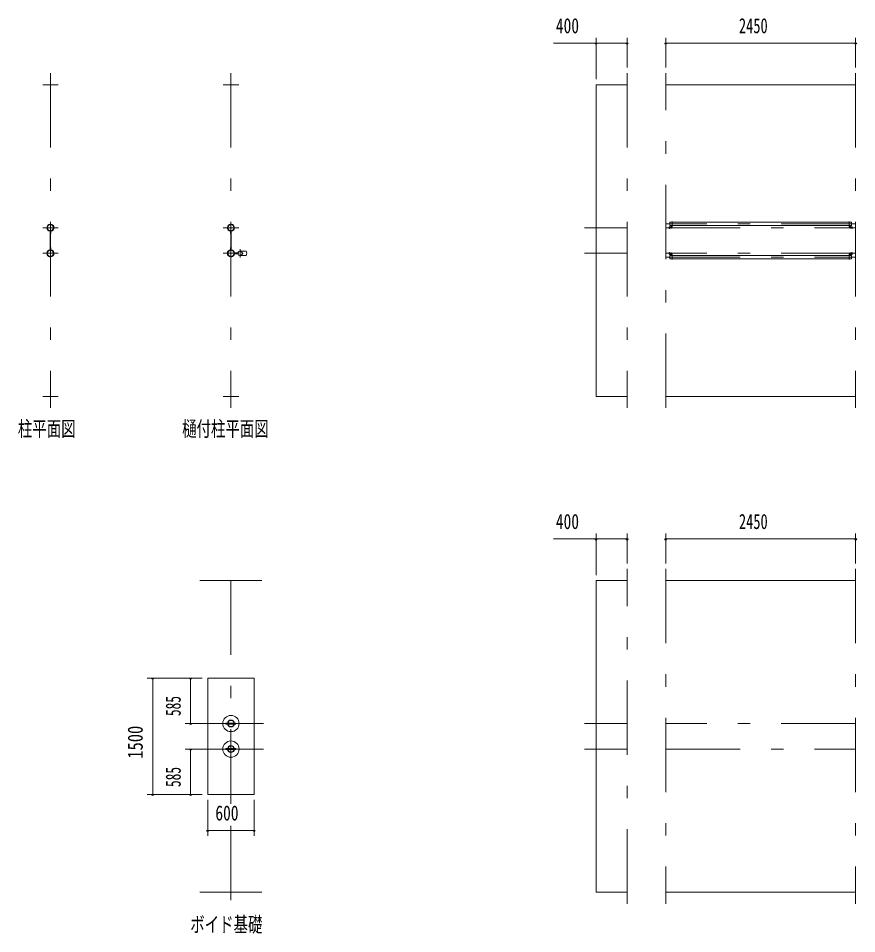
# Model space of a CAD drawing. Units: millimetres, scale not verified. Extents: x -32711 to 32716, y -14700 to 14700.
# Drawn here: x -32711 to -21891, y -11324 to 484 of the extents above; entities that cross this region are included whole.
import ezdxf
from ezdxf.enums import TextEntityAlignment as Align

# ---------------------------------------------------------------- set-up
doc = ezdxf.new("R2010")
doc.units = ezdxf.units.MM
doc.header["$LTSCALE"] = 80
doc.linetypes.add('USER3', pattern=[24, 12, -5, 2, -5])
for name, color, linetype, lineweight in [('0-2_1-07BOLD', 7, 'Continuous', 18), ('0-3_1-27CENTER', 3, 'USER3', 18), ('0-5_1-57DIM', 3, 'Continuous', 18)]:
    doc.layers.add(name, color=color, linetype=linetype, lineweight=lineweight)
doc.styles.add('ＭＳ ゴシック', font='')
doc.styles.get('ＭＳ ゴシック').set_extended_font_data('MS Gothic')

msp = doc.modelspace()

# ---------------------------------------------------------------- linework, layer by layer
at = {"layer": '0-2_1-07BOLD'}
for p, q in [((-32396, -372.46), (-32196, -372.46)), ((-29866.27, -372.46), (-30066.27, -372.46)), ((-25255.08, -372.46), (-24855.08, -372.46)), ((-21905.08, -372.46), (-24355.08, -372.46)), ((-24275.73, -2204.26), (-24305.33, -2204.26)), ((-24305.33, -2207.46), (-24275.73, -2207.46)), ((-24273.73, -2146.96), (-24302.58, -2146.96)), ((-24273.73, -2202.26), (-24273.73, -2136.46)), ((-21989.63, -2146.96), (-24270.53, -2146.96)), ((-24270.53, -2189.65), (-21989.63, -2189.65)), ((-21984.43, -2204.26), (-21954.83, -2204.26)), ((-21954.83, -2207.46), (-21984.43, -2207.46)), ((-21949.63, -2229.46), (-21949.63, -2209.46)), ((-32298.99, -2261.9), (-32298.99, -2503.01)), ((-32292.99, -2503.01), (-32292.99, -2261.9)), ((-29969.28, -2503.01), (-29969.28, -2261.9)), ((-29963.28, -2261.9), (-29963.28, -2503.01)), ((-29921.83, -2544.45), (-29875.61, -2544.45)), ((-29875.61, -2550.46), (-29921.83, -2550.46)), ((-29877.01, -2542.85), (-29920.35, -2542.85)), ((-29920.35, -2552.06), (-29877.01, -2552.06)), ((-29771.18, -2519.96), (-29838.76, -2519.96)), ((-29838.76, -2574.96), (-29771.18, -2574.96)), ((-24310.53, -2535.46), (-24310.53, -2555.46)), ((-24305.33, -2557.46), (-24275.73, -2557.46)), ((-24275.73, -2560.66), (-24305.33, -2560.66)), ((-24302.58, -2575.26), (-24273.73, -2575.26)), ((-24270.53, -2575.26), (-21989.63, -2575.26)), ((-21954.83, -2557.46), (-21984.43, -2557.46)), ((-21984.43, -2560.66), (-21954.83, -2560.66)), ((-21989.63, -2617.95), (-24270.53, -2617.95)), ((-32196, -4392.46), (-32396, -4392.46)), ((-30066.27, -4392.46), (-29866.27, -4392.46)), ((-24355.08, -4392.46), (-21905.08, -4392.46)), ((-30366.27, -6767.46), (-29566.27, -6767.46)), ((-21905.08, -6767.46), (-24355.08, -6767.46)), ((-30010.34, -8618.95), (-30031.27, -8618.95)), ((-30006.09, -8605.96), (-29926.44, -8605.96)), ((-29926.44, -8618.95), (-30006.09, -8618.95)), ((-30010.34, -8948.95), (-30031.27, -8948.95)), ((-30006.09, -8935.96), (-29926.44, -8935.96)), ((-29926.44, -8948.95), (-30006.09, -8948.95)), ((-29566.27, -10787.46), (-30366.27, -10787.46)), ((-24355.08, -10787.46), (-21905.08, -10787.46))]:
    msp.add_line(p, q, dxfattribs=at)
for points in [[(-25255.08, -372.46), (-25255.08, -4392.46), (-24855.08, -4392.46)], [(-24307.34, -2209.46), (-24307.34, -2229.46), (-24310.53, -2229.46), (-24310.53, -2209.46)], [(-24302.58, -2146.96), (-24302.58, -2189.65), (-24273.73, -2189.65)], [(-24273.73, -2136.46), (-24270.53, -2136.46), (-24270.53, -2202.26)], [(-21986.43, -2202.26), (-21986.43, -2136.46), (-21989.63, -2136.46), (-21989.63, -2202.26)], [(-21986.43, -2189.65), (-21957.58, -2189.65), (-21957.58, -2146.96), (-21986.43, -2146.96)], [(-21952.83, -2209.46), (-21952.83, -2229.46), (-21949.63, -2229.46)], [(-32298.99, -2292.46), (-32300.59, -2292.46), (-32300.59, -2263.38)], [(-32291.39, -2263.38), (-32291.39, -2292.46), (-32292.99, -2292.46)], [(-29970.88, -2263.38), (-29970.88, -2292.46), (-29969.28, -2292.46)], [(-29963.28, -2292.46), (-29961.68, -2292.46), (-29961.68, -2263.38)], [(-32300.59, -2501.54), (-32300.59, -2472.46), (-32298.99, -2472.46)], [(-32292.99, -2472.46), (-32291.39, -2472.46), (-32291.39, -2501.54)], [(-29969.28, -2472.46), (-29970.88, -2472.46), (-29970.88, -2501.54)], [(-29961.68, -2501.54), (-29961.68, -2472.46), (-29963.28, -2472.46)], [(-24307.34, -2555.46), (-24307.34, -2535.46), (-24310.53, -2535.46)], [(-24273.73, -2617.95), (-24302.58, -2617.95), (-24302.58, -2575.26)], [(-24273.73, -2562.66), (-24273.73, -2628.46), (-24270.53, -2628.46), (-24270.53, -2562.66)], [(-21989.63, -2562.66), (-21989.63, -2628.46), (-21986.43, -2628.46), (-21986.43, -2562.66)], [(-21986.43, -2575.26), (-21957.58, -2575.26), (-21957.58, -2617.95), (-21986.43, -2617.95)], [(-21952.83, -2555.46), (-21952.83, -2535.46), (-21949.63, -2535.46), (-21949.63, -2555.46)], [(-24855.08, -6767.46), (-25255.08, -6767.46), (-25255.08, -10787.46), (-24855.08, -10787.46)], [(-30031.27, -8618.95), (-30031.27, -8605.96), (-30010.34, -8605.96)], [(-29922.19, -8605.96), (-29901.26, -8605.96), (-29901.26, -8618.95), (-29922.19, -8618.95)], [(-30031.27, -8948.95), (-30031.27, -8935.96), (-30010.34, -8935.96)], [(-29922.19, -8935.96), (-29901.26, -8935.96), (-29901.26, -8948.95), (-29922.19, -8948.95)]]:
    msp.add_lwpolyline(points, dxfattribs=at)
msp.add_lwpolyline([(-30266.27, -9527.46), (-30266.27, -8027.45), (-29666.27, -8027.45), (-29666.27, -9527.46)], close=True, dxfattribs=at)
for centre, radius in [((-32295.99, -2217.46), 44.55), ((-32295.99, -2217.46), 40.35), ((-32295.99, -2169.06), 2.25), ((-29966.27, -2217.46), 44.55), ((-29966.27, -2217.46), 40.35), ((-29966.27, -2169.06), 2.25), ((-32295.99, -2547.46), 44.55), ((-32295.99, -2547.46), 40.35), ((-32295.99, -2595.86), 2.25), ((-29966.28, -2547.46), 46.15), ((-29966.27, -2547.46), 44.55), ((-29966.27, -2547.46), 40.35), ((-29966.27, -2595.86), 2.25), ((-29848.27, -2547.46), 27.5), ((-29816.93, -2547.46), 2.25), ((-29966.27, -8612.45), 105), ((-29966.27, -8612.45), 44.55), ((-29966.27, -8612.45), 40.35), ((-29966.27, -8942.45), 105), ((-29966.27, -8942.45), 44.55), ((-29966.27, -8942.45), 40.35)]:
    msp.add_circle(centre, radius, dxfattribs=at)
for centre, radius, start, end in [((-32295.99, -2217.46), 46.15, 93.78961, 264.28209), ((-32295.99, -2169.06), 3.85, 322.09525, 270.00276), ((-32295.99, -2217.46), 46.15, 275.72758, 90.00154), ((-29966.28, -2217.46), 46.15, 89.99846, 264.27242), ((-29966.27, -2169.06), 3.85, 269.99724, 217.90475), ((-29966.28, -2217.46), 46.15, 275.71791, 86.21039), ((-24305.33, -2209.46), 5.2, 90, 180), ((-24305.33, -2209.46), 2, 90, 180), ((-24275.73, -2202.26), 2, 270, 0), ((-24275.73, -2202.26), 5.2, 270, 0), ((-21984.43, -2202.26), 5.2, 180, 270), ((-21984.43, -2202.26), 2, 180, 270), ((-21954.83, -2209.46), 5.2, 0, 90), ((-21954.83, -2209.46), 2, 0, 90), ((-32295.99, -2547.46), 46.15, 95.71837, 266.21085), ((-32295.99, -2595.86), 3.85, 90, 37.90752), ((-32295.99, -2547.46), 46.15, 269.99892, 84.27287), ((-29966.27, -2595.86), 3.85, 142.09248, 90), ((-29848.27, -2547.46), 29.1, 0, 170.90512), ((-29848.27, -2547.46), 29.1, 189.09599, 354.06984), ((-29865.68, -2547.46), 44.9, 19.58864, 37.76454), ((-29865.68, -2547.46), 44.9, 322.23546, 340.41136), ((-29816.93, -2547.46), 3.85, 180, 128.65778), ((-29806.67, -2547.46), 44.9, 322.23546, 37.76454), ((-24305.33, -2555.46), 5.2, 180, 270), ((-24305.33, -2555.46), 2, 180, 270), ((-24275.73, -2562.66), 5.2, 0, 90), ((-24275.73, -2562.66), 2, 0, 90), ((-21984.43, -2562.66), 5.2, 90, 180), ((-21984.43, -2562.66), 2, 90, 180), ((-21954.83, -2555.46), 2, 270, 0), ((-21954.83, -2555.46), 5.2, 270, 0)]:
    msp.add_arc(centre, radius, start, end, dxfattribs=at)
at = {"layer": '0-3_1-27CENTER'}
for p, q in [((-32295.99, -222.46), (-32295.99, -4542.46)), ((-29966.27, -222.46), (-29966.27, -4542.46)), ((-24855.08, -222.46), (-24855.08, -4542.46)), ((-24355.08, -4542.46), (-24355.08, -222.46)), ((-21905.08, -222.46), (-21905.08, -4542.46)), ((-32196, -2217.46), (-32396, -2217.46)), ((-29866.27, -2217.46), (-30066.27, -2217.46)), ((-25405.08, -2217.46), (-24855.08, -2217.46)), ((-21905.08, -2168.31), (-24355.08, -2168.31)), ((-24355.08, -2217.46), (-21905.08, -2217.46)), ((-24285.53, -2184.66), (-24285.53, -2226.46)), ((-21974.63, -2226.46), (-21974.63, -2184.66)), ((-32396, -2547.46), (-32196, -2547.46)), ((-29866.27, -2547.46), (-30066.27, -2547.46)), ((-29898.75, -2558.22), (-29898.75, -2536.69)), ((-29848.27, -2492.46), (-29848.27, -2602.46)), ((-24855.08, -2547.46), (-25405.08, -2547.46)), ((-21905.08, -2547.46), (-24355.08, -2547.46)), ((-24355.08, -2596.61), (-21905.08, -2596.61)), ((-24285.53, -2538.46), (-24285.53, -2580.26)), ((-21974.63, -2538.46), (-21974.63, -2580.26)), ((-29966.27, -9647.46), (-29966.27, -6617.46)), ((-24855.08, -10937.46), (-24855.08, -6617.46)), ((-24355.08, -6617.46), (-24355.08, -10937.46)), ((-21905.08, -6617.46), (-21905.08, -10937.46)), ((-30366.27, -8612.46), (-29546.26, -8612.46)), ((-25405.08, -8612.46), (-24855.08, -8612.46)), ((-21905.08, -8612.46), (-24355.08, -8612.46)), ((-29546.26, -8942.45), (-30366.27, -8942.45)), ((-24855.08, -8942.46), (-25405.08, -8942.46)), ((-24355.08, -8942.46), (-21905.08, -8942.46)), ((-29966.27, -9932.27), (-29966.27, -10937.46))]:
    msp.add_line(p, q, dxfattribs=at)
at = {"layer": '0-5_1-57DIM'}
for p, q in [((-25804.58, 162.54), (-25255.08, 162.54)), ((-25241.08, 162.54), (-25269.08, 162.54)), ((-25255.08, 232.54), (-25255.08, -302.46)), ((-25255.08, 162.54), (-24855.08, 162.54)), ((-24841.08, 162.54), (-24869.08, 162.54)), ((-24855.08, 232.54), (-24855.08, -152.46)), ((-24341.08, 162.54), (-24369.08, 162.54)), ((-24355.08, -152.46), (-24355.08, 232.54)), ((-24355.08, 162.54), (-21905.08, 162.54)), ((-21891.08, 162.54), (-21919.08, 162.54)), ((-21905.08, 232.54), (-21905.08, -152.46)), ((-25255.08, -6232.46), (-25804.58, -6232.46)), ((-25241.08, -6232.46), (-25269.08, -6232.46)), ((-25255.08, -6162.46), (-25255.08, -6697.46)), ((-25255.08, -6232.46), (-24855.08, -6232.46)), ((-24841.08, -6232.46), (-24869.08, -6232.46)), ((-24855.08, -6547.46), (-24855.08, -6162.46)), ((-24341.08, -6232.46), (-24369.08, -6232.46)), ((-24355.08, -6162.46), (-24355.08, -6547.46)), ((-24355.08, -6232.46), (-21905.08, -6232.46)), ((-21891.08, -6232.46), (-21919.08, -6232.46)), ((-21905.08, -6162.46), (-21905.08, -6547.46)), ((-30336.27, -8027.45), (-31046.27, -8027.45)), ((-30962.27, -8027.45), (-30990.27, -8027.45)), ((-30976.27, -8027.45), (-30976.27, -9527.46)), ((-30472.26, -8027.45), (-30500.26, -8027.45)), ((-30486.26, -8027.45), (-30486.26, -8612.46)), ((-30556.26, -8612.46), (-30336.27, -8612.46)), ((-30472.26, -8612.46), (-30500.26, -8612.46)), ((-30336.27, -8942.45), (-30556.26, -8942.45)), ((-30472.26, -8942.45), (-30500.26, -8942.45)), ((-30486.26, -8942.45), (-30486.26, -9527.46)), ((-31046.27, -9527.46), (-30336.27, -9527.46)), ((-30962.27, -9527.46), (-30990.27, -9527.46)), ((-30472.26, -9527.46), (-30500.26, -9527.46)), ((-30266.27, -9597.46), (-30266.27, -10062.27)), ((-29666.27, -10062.27), (-29666.27, -9597.46)), ((-30252.27, -9992.27), (-30280.27, -9992.27)), ((-30266.27, -9992.27), (-29666.27, -9992.27)), ((-29652.26, -9992.27), (-29680.26, -9992.27))]:
    msp.add_line(p, q, dxfattribs=at)
for centre in [(-25255.08, 162.54), (-24855.08, 162.54), (-24355.08, 162.54), (-21905.08, 162.54), (-25255.08, -6232.46), (-24855.08, -6232.46), (-24355.08, -6232.46), (-21905.08, -6232.46), (-30976.27, -8027.45), (-30486.26, -8027.45), (-30486.26, -8612.46), (-30486.26, -8942.45), (-30976.27, -9527.46), (-30486.26, -9527.46), (-30266.27, -9992.27), (-29666.26, -9992.27)]:
    msp.add_arc(centre, 14, 180, 0, dxfattribs=at)

# ---------------------------------------------------------------- texts
at = {"layer": '0-5_1-57DIM', "color": 7, "style": 'ＭＳ ゴシック'}
for s, width, p in [('400', 0.75, (-25773.06, 232.54)), ('2450', 0.7, (-23411.07, 232.54)), ('柱平面図', 0.7, (-32716, -4965.86)), ('樋付柱平面図', 0.7, (-30596.27, -4965.86)), ('400', 0.75, (-25773.06, -6162.46)), ('2450', 0.7, (-23411.07, -6162.46)), ('600', 0.75, (-30167.36, -9922.27)), ('ボイド基礎', 0.7, (-30491.27, -11360.86))]:
    msp.add_text(s, height=195, dxfattribs=dict(at, width=width)).set_placement(p, align=Align.BOTTOM_LEFT)
for s, width, p in [('585', 0.65, (-30556.26, -8516.61)), ('1500', 0.8, (-31046.27, -9065.89)), ('585', 0.65, (-30556.26, -9431.61))]:
    msp.add_text(s, height=195, rotation=90, dxfattribs=dict(at, width=width)).set_placement(p, align=Align.BOTTOM_LEFT)

doc.saveas('drawing.dxf')
